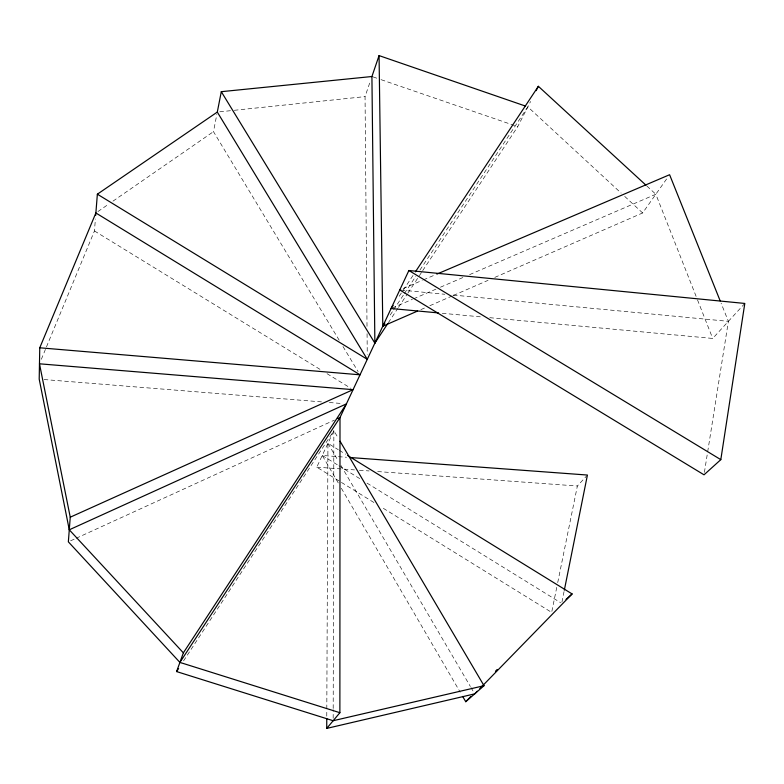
<?xml version="1.0" encoding="UTF-8"?>
<svg xmlns="http://www.w3.org/2000/svg" width="784" height="784" viewBox="0 0 784 784"><rect width="100%" height="100%" fill="white"/><g stroke="black" fill="none" stroke-linecap="round" stroke-linejoin="round"><path stroke-width="0.59" stroke-dasharray="3.92 2.94" d="M333.171 718.271L333.19 709.706M333.19 708.481L333.857 430.69L181.947 663.372M326.771 716.174L326.801 710.049M326.81 708.834L327.937 443.313L338.325 449.722M46.462 346.92L94.452 230.957L95.403 218.961M704.404 472.389L707.472 453.054M707.668 451.849L728.385 321.342L721.094 303.163M339.188 340.217L213.483 131.643L216.854 114.376M561.922 602.141L564.088 591.352M556.748 587.363L551.652 612.402L381.21 507.013M557.718 582.59L577.367 486.011L586.648 475.898M367.01 326.32L365.05 96.608L370.391 80.977M41.336 359.307L45.991 348.047M373.929 502.515L316.765 467.166L333.857 430.69L338.198 438.07M422.713 270.627L517.734 126.626L530.601 101.469M390.216 315.001L392.911 310.915M393.588 309.896L403.701 294.598M404.377 293.569L415.853 276.233M419.901 270.108L527.838 106.879L621.114 193.08M388.345 322.714L397.782 308.416M398.458 307.397L407.219 294.118M407.886 293.098L418.666 276.752M419.342 275.733L422.037 271.646M399.193 296.283L402.574 291.187M403.25 290.168L413.384 274.88M494.792 277.399L642.635 212.964L666.851 178.625M489.765 317.696L712.715 338.443L744.8 303.447M97.892 211.572L108.947 203.928M112.965 201.145L213.483 131.643M70.58 540.823L75.039 538.784M76.146 538.275L334.435 420.106M420.871 309.621L425.349 307.671M429.838 305.721L452.231 295.95M453.358 295.46L488.079 280.329M392.206 308.034L412.404 299.312M413.521 298.831L435.963 289.149M440.441 287.209L462.883 277.526M469.616 274.625L655.836 194.256L697.035 298.704M403.152 288.522L422.262 280.358M423.389 279.878L435.757 274.596M219.726 111.818L233.054 110.426M234.259 110.299L365.05 96.608M316.765 467.166L354.515 469.9M359.386 470.253L369.137 470.949M377.653 471.566L577.367 486.011M338.267 482.944L322.253 455.465L346.577 457.268M44.08 379.534L322.028 401.927M329.339 402.515L342.755 403.593M442.254 313.277L482.454 317.02M400.996 290.08L444.812 294.265M453.328 295.078L728.385 321.342M373.076 76.91L380.015 79.302M381.171 79.694L517.734 126.626M94.452 230.957L321.793 370.46M327.006 373.654L350.997 388.374M339.364 450.369L345.607 454.21M322.253 455.465L337.865 465.108M338.904 465.755L359.729 478.612M367.01 483.111L560.648 602.7M646.869 186.014L655.836 194.256M624.701 196.392L642.635 212.964M342.98 346.508L358.141 371.665M327.937 443.313L337.806 460.159M340.893 465.422L470.38 686.5M470.998 687.548L473.458 691.762M341.344 488.226L460.208 692.194M697.486 299.841L712.715 338.443M367.069 333.661L367.245 354.427"/><path stroke-width="1.18" d="M326.761 718.614L326.722 728.405L339.884 712.705L340.001 417.558L408.885 270.509L744.8 303.447L720.81 459.649L704.022 474.81L399.771 289.962M39.759 347.792L360.032 374.811L95.873 212.964L39.759 347.792L39.2 379.142L69.276 529.798L183.368 652.837L176.596 671.574L333.161 720.721L484.012 685.706L340.06 441.225M70.246 517.195L353.074 389.658L39.474 363.805L70.246 517.195L68.355 541.842L179.908 662.411L339.884 712.705M95.687 215.365L97.363 194.187L217.305 112.073L221.294 91.679L371.92 76.518L379.064 55.595L525.525 106.085M564.333 590.156L587.422 475.045L351.438 457.621M536.148 90.63L538.363 86.299L645.967 185.191M179.908 662.411L340.001 417.558L337.777 418.578M176.596 671.574L178.605 668.497M183.368 652.837L346.41 403.887L69.276 529.798M379.064 55.595L382.788 326.222L384.817 323.155M221.294 91.679L374.87 343.137L387.668 323.733M393.117 305.456L391.089 308.514L438.599 312.934M415.412 271.823L538.363 86.299M462.668 696.417L465.745 701.709L470.841 696.486M495.468 671.241L497.164 669.497M477.26 691.233L474.692 693.869L326.722 728.405M479.818 688.607L572.104 593.939L347.684 455.494M566.028 599.427L572.104 593.939M465.745 701.709L484.012 685.706M382.788 326.222L417.509 311.081M436.874 274.116L669.605 174.724L720.182 300.889M408.885 270.509L720.81 459.649M97.363 194.187L367.284 359.317L217.305 112.073M371.92 76.518L374.87 343.137"/></g></svg>
